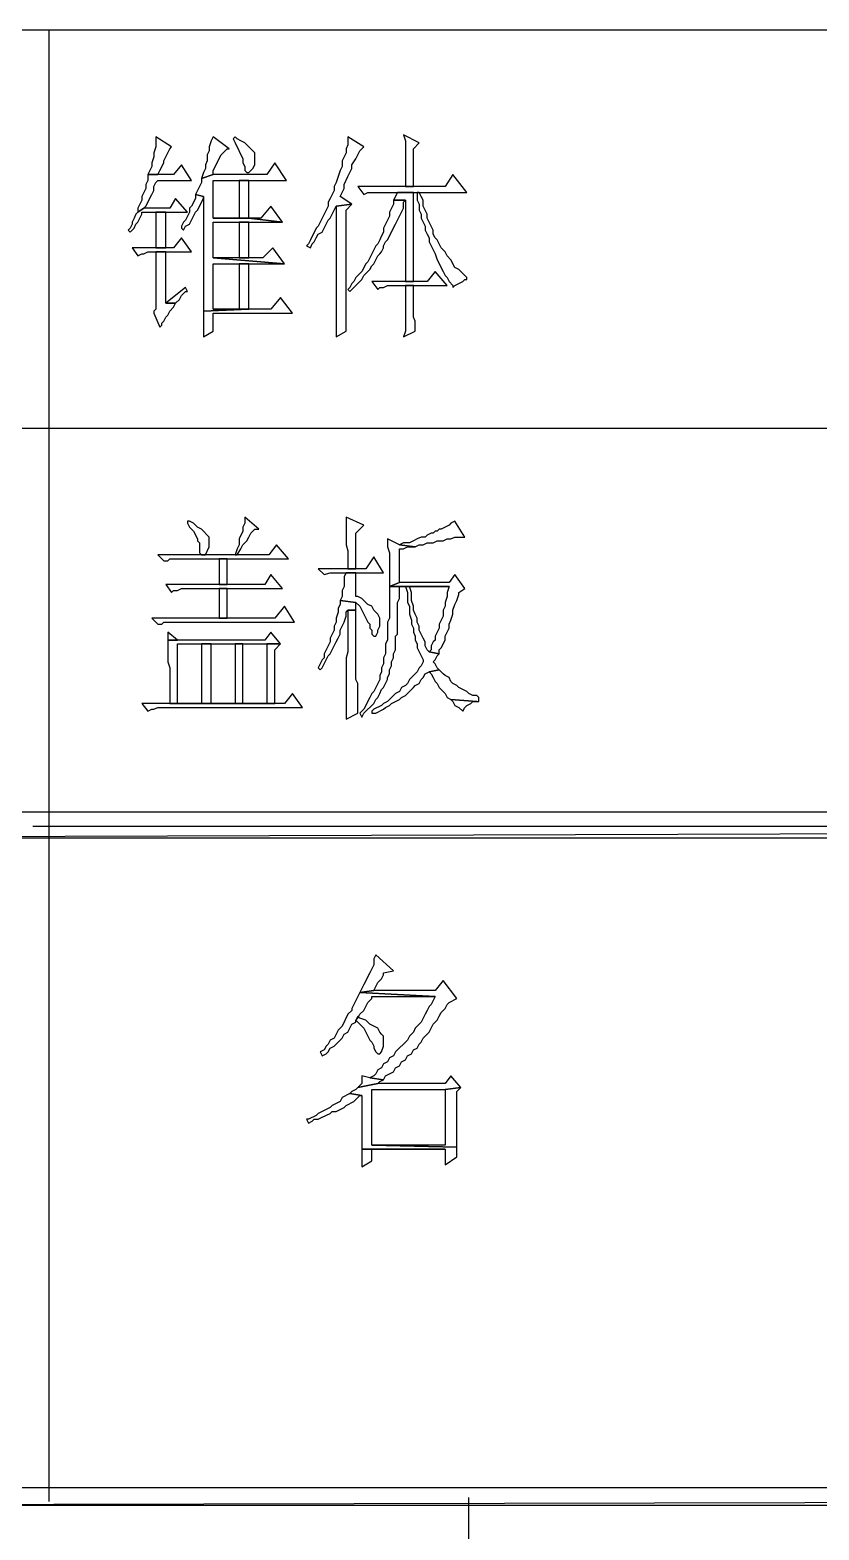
# Model space of a CAD drawing. Extents: x -15.4 to 0.8, y 0.3 to 11.8.
# Drawn here: x -10.525 to -10.193, y 6.491 to 7.122 of the extents above; entities that cross this region are included whole.
import ezdxf

# ---------------------------------------------------------------- set-up
doc = ezdxf.new("R2010")
doc.units = 0
doc.header["$MEASUREMENT"] = 0
doc.linetypes.add('AUSGEZOGEN', pattern=[0])
doc.layers.get('0').update_dxf_attribs({"linetype": 'AUSGEZOGEN'})

msp = doc.modelspace()

# ---------------------------------------------------------------- linework, layer by layer
for points in [[(-10.76795, 7.1219), (-7.41878, 7.1219)], [(-10.51711, 7.1219), (-10.51711, 6.7894)], [(-10.47211, 7.0769), (-10.47211, 7.07273), (-10.47211, 7.07273), (-10.47295, 7.07023), (-10.47295, 7.07023), (-10.47295, 7.06856), (-10.47295, 7.06856), (-10.47378, 7.06606), (-10.47378, 7.06606), (-10.47378, 7.0644), (-10.47378, 7.0644), (-10.47461, 7.06273), (-10.47461, 7.06273), (-10.47545, 7.06106), (-10.47545, 7.06106), (-10.47128, 7.06106), (-10.47128, 7.06106), (-10.47045, 7.06273), (-10.47045, 7.06273), (-10.46878, 7.06606), (-10.46878, 7.06606), (-10.46878, 7.0669), (-10.46878, 7.0669), (-10.46628, 7.0719), (-10.46628, 7.0719), (-10.46545, 7.07273), (-10.47211, 7.0769)], [(-10.44795, 7.0769), (-10.44878, 7.07523), (-10.44878, 7.07523), (-10.44961, 7.07273), (-10.44961, 7.07273), (-10.44961, 7.07106), (-10.44961, 7.07106), (-10.45045, 7.0694), (-10.45045, 7.0694), (-10.45045, 7.0669), (-10.45045, 7.0669), (-10.45128, 7.06523), (-10.45128, 7.06523), (-10.45128, 7.06356), (-10.45128, 7.06356), (-10.45211, 7.0619), (-10.45211, 7.0619), (-10.45295, 7.0594), (-10.45295, 7.0594), (-10.44795, 7.06106), (-10.44795, 7.06106), (-10.44795, 7.06273), (-10.44795, 7.06273), (-10.44461, 7.0694), (-10.44461, 7.0694), (-10.44378, 7.07023), (-10.44378, 7.07023), (-10.44211, 7.0719), (-10.44211, 7.0719), (-10.44128, 7.0719), (-10.44795, 7.0769)], [(-10.43878, 7.0769), (-10.43961, 7.07606), (-10.43961, 7.07606), (-10.43878, 7.0744), (-10.43878, 7.0744), (-10.43545, 7.06773), (-10.43545, 7.06773), (-10.43545, 7.06606), (-10.43545, 7.06606), (-10.43461, 7.0644), (-10.43461, 7.0644), (-10.43461, 7.06273), (-10.43461, 7.06273), (-10.43378, 7.0619), (-10.43378, 7.0619), (-10.43295, 7.0619), (-10.43295, 7.0619), (-10.43128, 7.06356), (-10.43128, 7.06356), (-10.43045, 7.06523), (-10.43045, 7.06523), (-10.43045, 7.07023), (-10.43045, 7.07023), (-10.43461, 7.0744), (-10.43461, 7.0744), (-10.43628, 7.07523), (-10.43628, 7.07523), (-10.43795, 7.07606), (-10.43878, 7.0769)], [(-10.39128, 7.0769), (-10.39128, 7.07356), (-10.39128, 7.07356), (-10.39211, 7.0719), (-10.39211, 7.0719), (-10.39211, 7.07023), (-10.39211, 7.07023), (-10.39378, 7.0669), (-10.39378, 7.0669), (-10.39378, 7.0644), (-10.39378, 7.0644), (-10.39461, 7.06273), (-10.39461, 7.06273), (-10.39545, 7.06023), (-10.39545, 7.06023), (-10.39628, 7.05773), (-10.39628, 7.05773), (-10.39711, 7.05606), (-10.39711, 7.05606), (-10.39711, 7.0544), (-10.39711, 7.0544), (-10.39795, 7.05273), (-10.39795, 7.05273), (-10.39878, 7.05106), (-10.39878, 7.05106), (-10.39961, 7.0494), (-10.39961, 7.0494), (-10.39961, 7.04773), (-10.39961, 7.04773), (-10.40045, 7.04606), (-10.40045, 7.04606), (-10.40128, 7.0444), (-10.40128, 7.0444), (-10.40211, 7.04273), (-10.40211, 7.04273), (-10.40295, 7.04106), (-10.40295, 7.04106), (-10.40378, 7.0394), (-10.40378, 7.0394), (-10.40461, 7.03856), (-10.40461, 7.03856), (-10.40711, 7.03356), (-10.40711, 7.03356), (-10.40795, 7.0319), (-10.40795, 7.0319), (-10.40878, 7.03106), (-10.40878, 7.03106), (-10.40711, 7.03023), (-10.40711, 7.03023), (-10.40628, 7.0319), (-10.40628, 7.0319), (-10.40545, 7.03273), (-10.40545, 7.03273), (-10.40461, 7.0344), (-10.40461, 7.0344), (-10.40378, 7.03606), (-10.40378, 7.03606), (-10.40211, 7.0369), (-10.40211, 7.0369), (-10.40128, 7.03856), (-10.40128, 7.03856), (-10.40045, 7.04023), (-10.40045, 7.04023), (-10.39961, 7.0419), (-10.39961, 7.0419), (-10.39878, 7.04273), (-10.39878, 7.04273), (-10.39795, 7.0444), (-10.39795, 7.0444), (-10.39711, 7.04606), (-10.39711, 7.04606), (-10.39628, 7.04773), (-10.39628, 7.04773), (-10.38961, 7.04856), (-10.38961, 7.04856), (-10.39461, 7.0519), (-10.39461, 7.0519), (-10.39378, 7.05356), (-10.39378, 7.05356), (-10.39295, 7.05523), (-10.39295, 7.05523), (-10.39295, 7.0569), (-10.39295, 7.0569), (-10.39128, 7.06023), (-10.39128, 7.06023), (-10.39045, 7.0619), (-10.39045, 7.0619), (-10.38961, 7.06356), (-10.38961, 7.06356), (-10.38961, 7.06523), (-10.38961, 7.06523), (-10.38795, 7.06773), (-10.38795, 7.06773), (-10.38628, 7.07106), (-10.38628, 7.07106), (-10.38461, 7.07273), (-10.39128, 7.0769)], [(-10.36795, 7.07773), (-10.36711, 7.07523), (-10.36711, 7.07523), (-10.36711, 7.05606), (-10.36711, 7.05606), (-10.36378, 7.05606), (-10.36378, 7.05606), (-10.36378, 7.0719), (-10.36378, 7.0719), (-10.36128, 7.0744), (-10.36795, 7.07773)], [(-10.46128, 7.06523), (-10.46461, 7.06106), (-10.46461, 7.06106), (-10.47545, 7.06106), (-10.47545, 7.06106), (-10.47545, 7.05856), (-10.47545, 7.05856), (-10.47628, 7.0569), (-10.47628, 7.0569), (-10.47628, 7.05523), (-10.47628, 7.05523), (-10.47711, 7.05356), (-10.47711, 7.05356), (-10.47795, 7.0519), (-10.47795, 7.0519), (-10.47795, 7.05023), (-10.47795, 7.05023), (-10.47961, 7.0469), (-10.47961, 7.0469), (-10.47961, 7.04523), (-10.47961, 7.04523), (-10.47711, 7.0469), (-10.47711, 7.0469), (-10.47628, 7.04773), (-10.47628, 7.04773), (-10.47378, 7.05273), (-10.47378, 7.05273), (-10.47295, 7.0544), (-10.47295, 7.0544), (-10.47295, 7.05606), (-10.47295, 7.05606), (-10.47211, 7.05773), (-10.47211, 7.05773), (-10.47128, 7.05856), (-10.47128, 7.05856), (-10.45711, 7.05856), (-10.46128, 7.06523)], [(-10.42211, 7.06606), (-10.42545, 7.06106), (-10.42545, 7.06106), (-10.44795, 7.06106), (-10.44795, 7.06106), (-10.45295, 7.0594), (-10.45295, 7.0594), (-10.45295, 7.05773), (-10.45295, 7.05773), (-10.45461, 7.0544), (-10.45461, 7.0544), (-10.45545, 7.05273), (-10.45545, 7.05273), (-10.45211, 7.0519), (-10.45211, 7.0519), (-10.45211, 7.00356), (-10.45211, 7.00356), (-10.43295, 7.0044), (-10.43295, 7.0044), (-10.44795, 7.0044), (-10.44795, 7.0044), (-10.44795, 7.02356), (-10.44795, 7.02356), (-10.41795, 7.02356), (-10.41795, 7.02356), (-10.44795, 7.02606), (-10.44795, 7.02606), (-10.44795, 7.04106), (-10.44795, 7.04106), (-10.41878, 7.04106), (-10.41878, 7.04106), (-10.43295, 7.04273), (-10.43295, 7.04273), (-10.44795, 7.04273), (-10.44795, 7.04273), (-10.44795, 7.05856), (-10.44795, 7.05856), (-10.41711, 7.05856), (-10.42211, 7.06606)], [(-10.43295, 7.05856), (-10.43711, 7.05856), (-10.43711, 7.05856), (-10.43711, 7.04273), (-10.43711, 7.04273), (-10.44795, 7.04273), (-10.44795, 7.04273), (-10.43295, 7.04273), (-10.43295, 7.05856)], [(-10.34711, 7.06106), (-10.35045, 7.05606), (-10.35045, 7.05606), (-10.38711, 7.05606), (-10.38711, 7.05606), (-10.38461, 7.05273), (-10.38461, 7.05273), (-10.38295, 7.05356), (-10.38295, 7.05356), (-10.34128, 7.05356), (-10.34711, 7.06106)], [(-10.46378, 7.05106), (-10.46628, 7.0469), (-10.46628, 7.0469), (-10.47711, 7.0469), (-10.47711, 7.0469), (-10.47961, 7.04523), (-10.47961, 7.04523), (-10.48045, 7.0444), (-10.48045, 7.0444), (-10.48128, 7.04273), (-10.48128, 7.04273), (-10.48211, 7.04106), (-10.48211, 7.04106), (-10.48211, 7.04023), (-10.48211, 7.04023), (-10.48295, 7.03856), (-10.48295, 7.03856), (-10.48378, 7.03773), (-10.48378, 7.03773), (-10.48295, 7.0369), (-10.48295, 7.0369), (-10.48128, 7.03856), (-10.48128, 7.03856), (-10.48045, 7.04023), (-10.48045, 7.04023), (-10.47961, 7.04106), (-10.47961, 7.04106), (-10.47795, 7.0444), (-10.47795, 7.0444), (-10.47795, 7.04523), (-10.47795, 7.04523), (-10.45878, 7.04523), (-10.46378, 7.05106)], [(-10.45545, 7.05273), (-10.45545, 7.05106), (-10.45545, 7.05106), (-10.45711, 7.04773), (-10.45711, 7.04773), (-10.45795, 7.0469), (-10.45795, 7.0469), (-10.45795, 7.04523), (-10.45795, 7.04523), (-10.45961, 7.0419), (-10.45961, 7.0419), (-10.46045, 7.04106), (-10.46045, 7.04106), (-10.46128, 7.0394), (-10.46128, 7.0394), (-10.46128, 7.03856), (-10.46128, 7.03856), (-10.46045, 7.03773), (-10.46045, 7.03773), (-10.45961, 7.0394), (-10.45961, 7.0394), (-10.45795, 7.04023), (-10.45795, 7.04023), (-10.45711, 7.0419), (-10.45711, 7.0419), (-10.45545, 7.04523), (-10.45545, 7.04523), (-10.45461, 7.04606), (-10.45461, 7.04606), (-10.45211, 7.05106), (-10.45211, 7.05106), (-10.45211, 7.0519), (-10.45545, 7.05273)], [(-10.37211, 7.05023), (-10.37211, 7.04856), (-10.37211, 7.04856), (-10.37378, 7.04523), (-10.37378, 7.04523), (-10.37378, 7.04356), (-10.37378, 7.04356), (-10.37461, 7.0419), (-10.37461, 7.0419), (-10.37545, 7.04023), (-10.37545, 7.04023), (-10.37628, 7.03856), (-10.37628, 7.03856), (-10.37628, 7.0369), (-10.37628, 7.0369), (-10.37711, 7.03523), (-10.37711, 7.03523), (-10.37795, 7.03356), (-10.37795, 7.03356), (-10.37878, 7.0319), (-10.37878, 7.0319), (-10.37961, 7.03106), (-10.37961, 7.03106), (-10.38045, 7.0294), (-10.38045, 7.0294), (-10.38128, 7.02773), (-10.38128, 7.02773), (-10.38211, 7.02606), (-10.38211, 7.02606), (-10.38295, 7.0244), (-10.38295, 7.0244), (-10.38378, 7.02356), (-10.38378, 7.02356), (-10.38545, 7.02023), (-10.38545, 7.02023), (-10.38711, 7.01856), (-10.38711, 7.01856), (-10.38795, 7.01773), (-10.38795, 7.01773), (-10.38878, 7.01606), (-10.38878, 7.01606), (-10.38961, 7.01523), (-10.38961, 7.01523), (-10.39045, 7.01356), (-10.39045, 7.01356), (-10.39128, 7.01273), (-10.39128, 7.01273), (-10.39045, 7.0119), (-10.39045, 7.0119), (-10.38878, 7.01356), (-10.38878, 7.01356), (-10.38545, 7.0169), (-10.38545, 7.0169), (-10.38461, 7.01856), (-10.38461, 7.01856), (-10.38378, 7.0194), (-10.38378, 7.0194), (-10.38211, 7.02106), (-10.38211, 7.02106), (-10.38128, 7.02273), (-10.38128, 7.02273), (-10.38045, 7.02356), (-10.38045, 7.02356), (-10.37961, 7.02523), (-10.37961, 7.02523), (-10.37878, 7.0269), (-10.37878, 7.0269), (-10.37795, 7.02773), (-10.37795, 7.02773), (-10.37711, 7.02856), (-10.37711, 7.02856), (-10.37628, 7.03023), (-10.37628, 7.03023), (-10.37628, 7.03106), (-10.37628, 7.03106), (-10.37545, 7.03273), (-10.37545, 7.03273), (-10.37461, 7.03356), (-10.37461, 7.03356), (-10.37128, 7.04023), (-10.37128, 7.04023), (-10.37045, 7.0419), (-10.37045, 7.0419), (-10.36795, 7.0469), (-10.36795, 7.0469), (-10.36795, 7.0494), (-10.36795, 7.0494), (-10.36711, 7.05023), (-10.37211, 7.05023)], [(-10.36378, 7.05356), (-10.37045, 7.05356), (-10.37045, 7.05356), (-10.37211, 7.05023), (-10.37211, 7.05023), (-10.36711, 7.05023), (-10.36711, 7.05023), (-10.36711, 7.01606), (-10.36711, 7.01606), (-10.36378, 7.01606), (-10.36378, 7.05356)], [(-10.36128, 7.05356), (-10.36211, 7.05356), (-10.36211, 7.05356), (-10.36211, 7.05023), (-10.36211, 7.05023), (-10.36128, 7.04856), (-10.36128, 7.04856), (-10.36128, 7.04606), (-10.36128, 7.04606), (-10.36045, 7.0444), (-10.36045, 7.0444), (-10.36045, 7.04273), (-10.36045, 7.04273), (-10.35961, 7.04106), (-10.35961, 7.04106), (-10.35878, 7.0394), (-10.35878, 7.0394), (-10.35878, 7.03773), (-10.35878, 7.03773), (-10.35795, 7.03606), (-10.35795, 7.03606), (-10.35711, 7.0344), (-10.35711, 7.0344), (-10.35711, 7.03273), (-10.35711, 7.03273), (-10.35628, 7.03106), (-10.35628, 7.03106), (-10.35545, 7.0294), (-10.35545, 7.0294), (-10.35461, 7.02773), (-10.35461, 7.02773), (-10.35378, 7.02523), (-10.35378, 7.02523), (-10.35128, 7.02023), (-10.35128, 7.02023), (-10.35045, 7.01856), (-10.35045, 7.01856), (-10.34961, 7.01773), (-10.34961, 7.01773), (-10.34878, 7.01606), (-10.34878, 7.01606), (-10.34711, 7.0144), (-10.34711, 7.0144), (-10.34711, 7.01356), (-10.34711, 7.01356), (-10.34628, 7.0144), (-10.34628, 7.0144), (-10.34295, 7.01606), (-10.34295, 7.01606), (-10.34211, 7.0169), (-10.34211, 7.0169), (-10.34128, 7.0169), (-10.34128, 7.0169), (-10.34128, 7.01773), (-10.34128, 7.01773), (-10.34295, 7.0194), (-10.34295, 7.0194), (-10.34378, 7.02023), (-10.34378, 7.02023), (-10.34461, 7.02106), (-10.34461, 7.02106), (-10.34628, 7.0219), (-10.34628, 7.0219), (-10.34795, 7.02523), (-10.34795, 7.02523), (-10.34961, 7.0269), (-10.34961, 7.0269), (-10.35045, 7.02856), (-10.35045, 7.02856), (-10.35211, 7.03023), (-10.35211, 7.03023), (-10.35295, 7.0319), (-10.35295, 7.0319), (-10.35378, 7.03356), (-10.35378, 7.03356), (-10.35461, 7.0344), (-10.35461, 7.0344), (-10.35545, 7.03606), (-10.35545, 7.03606), (-10.35545, 7.03773), (-10.35545, 7.03773), (-10.35628, 7.0394), (-10.35628, 7.0394), (-10.35711, 7.04106), (-10.35711, 7.04106), (-10.35795, 7.04273), (-10.35795, 7.04273), (-10.35795, 7.0444), (-10.35795, 7.0444), (-10.35878, 7.04606), (-10.35878, 7.04606), (-10.35961, 7.04773), (-10.35961, 7.04773), (-10.35961, 7.05023), (-10.35961, 7.05023), (-10.36045, 7.0519), (-10.36128, 7.05356)], [(-10.46795, 7.03023), (-10.46795, 7.04523), (-10.46795, 7.04523), (-10.47211, 7.04523), (-10.47211, 7.04523), (-10.47211, 7.03023), (-10.47211, 7.03023), (-10.46795, 7.03023), (-10.46795, 7.03023)], [(-10.42378, 7.04773), (-10.42795, 7.04273), (-10.42795, 7.04273), (-10.43295, 7.04273), (-10.43295, 7.04273), (-10.41878, 7.04106), (-10.42378, 7.04773)], [(-10.38961, 7.04856), (-10.39628, 7.04773), (-10.39628, 7.04773), (-10.39628, 6.99273), (-10.39628, 6.99273), (-10.39211, 6.99523), (-10.39211, 6.99523), (-10.39211, 7.04606), (-10.38961, 7.04856)], [(-10.43295, 7.02606), (-10.43295, 7.04106), (-10.43295, 7.04106), (-10.43711, 7.04106), (-10.43711, 7.04106), (-10.43711, 7.02606), (-10.43711, 7.02606), (-10.43295, 7.02606), (-10.43295, 7.02606)], [(-10.46128, 7.0344), (-10.46461, 7.03023), (-10.46461, 7.03023), (-10.48211, 7.03023), (-10.48211, 7.03023), (-10.47961, 7.0269), (-10.47961, 7.0269), (-10.47795, 7.02773), (-10.47795, 7.02773), (-10.47711, 7.02773), (-10.47711, 7.02773), (-10.47545, 7.02856), (-10.47545, 7.02856), (-10.45711, 7.02856), (-10.46128, 7.0344)], [(-10.46795, 7.02856), (-10.47211, 7.02856), (-10.47211, 7.02856), (-10.47211, 7.0044), (-10.47211, 7.0044), (-10.47295, 7.00356), (-10.47295, 7.00356), (-10.47295, 7.00273), (-10.47295, 7.00273), (-10.47045, 6.9969), (-10.47045, 6.9969), (-10.46961, 6.99773), (-10.46961, 6.99773), (-10.46961, 6.99856), (-10.46961, 6.99856), (-10.46878, 6.9994), (-10.46878, 6.9994), (-10.46795, 7.00106), (-10.46795, 7.00106), (-10.46711, 7.0019), (-10.46711, 7.0019), (-10.46628, 7.00356), (-10.46628, 7.00356), (-10.46461, 7.00523), (-10.46461, 7.00523), (-10.46378, 7.0069), (-10.46378, 7.0069), (-10.46795, 7.0069), (-10.46795, 7.02856)], [(-10.42295, 7.03023), (-10.42711, 7.02606), (-10.42711, 7.02606), (-10.44795, 7.02606), (-10.44795, 7.02606), (-10.41795, 7.02356), (-10.42295, 7.03023)], [(-10.43295, 7.02356), (-10.43711, 7.02356), (-10.43711, 7.02356), (-10.43711, 7.0044), (-10.43711, 7.0044), (-10.44795, 7.0044), (-10.44795, 7.0044), (-10.43295, 7.0044), (-10.43295, 7.02356)], [(-10.35461, 7.02023), (-10.35795, 7.01606), (-10.35795, 7.01606), (-10.38128, 7.01606), (-10.38128, 7.01606), (-10.37878, 7.01273), (-10.37878, 7.01273), (-10.37795, 7.01356), (-10.37795, 7.01356), (-10.37628, 7.01356), (-10.37628, 7.01356), (-10.37461, 7.0144), (-10.37461, 7.0144), (-10.34961, 7.0144), (-10.35461, 7.02023)], [(-10.45961, 7.01356), (-10.46795, 7.0069), (-10.46795, 7.0069), (-10.46378, 7.0069), (-10.46378, 7.0069), (-10.46211, 7.00856), (-10.46211, 7.00856), (-10.46128, 7.01023), (-10.46128, 7.01023), (-10.45961, 7.0119), (-10.45961, 7.0119), (-10.45878, 7.0119), (-10.45961, 7.01356)], [(-10.36378, 7.0144), (-10.36711, 7.0144), (-10.36711, 7.0144), (-10.36711, 6.99523), (-10.36711, 6.99523), (-10.36795, 6.99273), (-10.36795, 6.99273), (-10.36295, 6.99523), (-10.36295, 6.99523), (-10.36295, 6.9994), (-10.36295, 6.9994), (-10.36378, 7.00106), (-10.36378, 7.00106), (-10.36378, 7.01023), (-10.36378, 7.0144)], [(-10.41961, 7.0094), (-10.42378, 7.0044), (-10.42378, 7.0044), (-10.43295, 7.0044), (-10.43295, 7.0044), (-10.45211, 7.00356), (-10.45211, 7.00356), (-10.45211, 6.99273), (-10.45211, 6.99273), (-10.44795, 6.99523), (-10.44795, 6.99523), (-10.44795, 7.00273), (-10.44795, 7.00273), (-10.41461, 7.00273), (-10.41961, 7.0094)], [(-10.76795, 6.9544), (-7.41878, 6.9544)], [(-10.45878, 6.91523), (-10.45878, 6.9144), (-10.45878, 6.9144), (-10.45795, 6.91273), (-10.45795, 6.91273), (-10.45628, 6.91106), (-10.45628, 6.91106), (-10.45461, 6.90773), (-10.45461, 6.90773), (-10.45461, 6.9069), (-10.45461, 6.9069), (-10.45378, 6.90606), (-10.45378, 6.90606), (-10.45378, 6.9019), (-10.45378, 6.9019), (-10.45295, 6.90106), (-10.45295, 6.90106), (-10.45128, 6.90106), (-10.45128, 6.90106), (-10.44961, 6.9044), (-10.44961, 6.9044), (-10.44961, 6.90856), (-10.44961, 6.90856), (-10.45295, 6.9119), (-10.45295, 6.9119), (-10.45461, 6.91273), (-10.45461, 6.91273), (-10.45628, 6.9144), (-10.45628, 6.9144), (-10.45795, 6.91523), (-10.45878, 6.91523)], [(-10.43461, 6.9169), (-10.43461, 6.9144), (-10.43461, 6.9144), (-10.43545, 6.91273), (-10.43545, 6.91273), (-10.43545, 6.91106), (-10.43545, 6.91106), (-10.43711, 6.90773), (-10.43711, 6.90773), (-10.43711, 6.90523), (-10.43711, 6.90523), (-10.43795, 6.90356), (-10.43795, 6.90356), (-10.43878, 6.90106), (-10.43878, 6.90106), (-10.43795, 6.90106), (-10.43795, 6.90106), (-10.43628, 6.90356), (-10.43628, 6.90356), (-10.43545, 6.90523), (-10.43545, 6.90523), (-10.43378, 6.9069), (-10.43378, 6.9069), (-10.43295, 6.90856), (-10.43295, 6.90856), (-10.43211, 6.91023), (-10.43211, 6.91023), (-10.43045, 6.9119), (-10.43045, 6.9119), (-10.42878, 6.9119), (-10.43461, 6.9169)], [(-10.39211, 6.9169), (-10.39211, 6.90523), (-10.39211, 6.90523), (-10.39128, 6.90273), (-10.39128, 6.90273), (-10.39128, 6.89523), (-10.39128, 6.89523), (-10.38795, 6.89523), (-10.38795, 6.89523), (-10.38795, 6.91023), (-10.38795, 6.91023), (-10.38461, 6.91356), (-10.39211, 6.9169)], [(-10.34628, 6.91523), (-10.34795, 6.9144), (-10.34795, 6.9144), (-10.34878, 6.91356), (-10.34878, 6.91356), (-10.35211, 6.9119), (-10.35211, 6.9119), (-10.35295, 6.9119), (-10.35295, 6.9119), (-10.35378, 6.91106), (-10.35378, 6.91106), (-10.35461, 6.91106), (-10.35461, 6.91106), (-10.35545, 6.91023), (-10.35545, 6.91023), (-10.35628, 6.91023), (-10.35628, 6.91023), (-10.35795, 6.9094), (-10.35795, 6.9094), (-10.35878, 6.90856), (-10.35878, 6.90856), (-10.36045, 6.90856), (-10.36045, 6.90856), (-10.36211, 6.90773), (-10.36211, 6.90773), (-10.36378, 6.9069), (-10.36378, 6.9069), (-10.36545, 6.90606), (-10.36545, 6.90606), (-10.36795, 6.90606), (-10.36795, 6.90606), (-10.36961, 6.90523), (-10.36961, 6.90523), (-10.36295, 6.9044), (-10.36295, 6.9044), (-10.36128, 6.90523), (-10.36128, 6.90523), (-10.35961, 6.90523), (-10.35961, 6.90523), (-10.35795, 6.90606), (-10.35795, 6.90606), (-10.35545, 6.90606), (-10.35545, 6.90606), (-10.35378, 6.9069), (-10.35378, 6.9069), (-10.35128, 6.9069), (-10.35128, 6.9069), (-10.34961, 6.90773), (-10.34961, 6.90773), (-10.34795, 6.90773), (-10.34795, 6.90773), (-10.34628, 6.90856), (-10.34628, 6.90856), (-10.34211, 6.90856), (-10.34628, 6.91523)], [(-10.42128, 6.90523), (-10.42461, 6.90106), (-10.42461, 6.90106), (-10.47128, 6.90106), (-10.47128, 6.90106), (-10.46878, 6.89856), (-10.46878, 6.89856), (-10.46711, 6.89856), (-10.46711, 6.89856), (-10.46628, 6.8994), (-10.46628, 6.8994), (-10.41628, 6.8994), (-10.42128, 6.90523)], [(-10.37461, 6.90773), (-10.37461, 6.9044), (-10.37461, 6.9044), (-10.37378, 6.9019), (-10.37378, 6.9019), (-10.37378, 6.88773), (-10.37378, 6.88773), (-10.36961, 6.8894), (-10.36961, 6.8894), (-10.36961, 6.90356), (-10.36961, 6.90356), (-10.36795, 6.90356), (-10.36795, 6.90356), (-10.36628, 6.9044), (-10.36628, 6.9044), (-10.36295, 6.9044), (-10.36295, 6.9044), (-10.36961, 6.90523), (-10.37461, 6.90773)], [(-10.44211, 6.88856), (-10.44211, 6.8994), (-10.44211, 6.8994), (-10.44545, 6.8994), (-10.44545, 6.8994), (-10.44545, 6.88856), (-10.44545, 6.88856), (-10.44211, 6.88856), (-10.44211, 6.88856)], [(-10.38045, 6.90023), (-10.38378, 6.89523), (-10.38378, 6.89523), (-10.40378, 6.89523), (-10.40378, 6.89523), (-10.40128, 6.89273), (-10.40128, 6.89273), (-10.39878, 6.89356), (-10.39878, 6.89356), (-10.37628, 6.89356), (-10.38045, 6.90023)], [(-10.42378, 6.89273), (-10.42628, 6.88856), (-10.42628, 6.88856), (-10.46795, 6.88856), (-10.46795, 6.88856), (-10.46545, 6.88523), (-10.46545, 6.88523), (-10.46461, 6.88606), (-10.46461, 6.88606), (-10.46295, 6.88606), (-10.46295, 6.88606), (-10.46128, 6.8869), (-10.46128, 6.8869), (-10.41878, 6.8869), (-10.42378, 6.89273)], [(-10.38795, 6.89356), (-10.39211, 6.89356), (-10.39211, 6.89356), (-10.39295, 6.8919), (-10.39295, 6.8919), (-10.39295, 6.88773), (-10.39295, 6.88773), (-10.39378, 6.88606), (-10.39378, 6.88606), (-10.39378, 6.88356), (-10.39378, 6.88356), (-10.39461, 6.8819), (-10.39461, 6.8819), (-10.38795, 6.88106), (-10.38795, 6.88106), (-10.38628, 6.8794), (-10.38628, 6.8794), (-10.38461, 6.87606), (-10.38461, 6.87606), (-10.38378, 6.8744), (-10.38378, 6.8744), (-10.38295, 6.87273), (-10.38295, 6.87273), (-10.38211, 6.8719), (-10.38211, 6.8719), (-10.38211, 6.87023), (-10.38211, 6.87023), (-10.38128, 6.8694), (-10.38128, 6.8694), (-10.38128, 6.86773), (-10.38128, 6.86773), (-10.38045, 6.8669), (-10.38045, 6.8669), (-10.37961, 6.8669), (-10.37961, 6.8669), (-10.37878, 6.86856), (-10.37878, 6.86856), (-10.37878, 6.8694), (-10.37878, 6.8694), (-10.37795, 6.87106), (-10.37795, 6.87106), (-10.37795, 6.8744), (-10.37795, 6.8744), (-10.37878, 6.87606), (-10.37878, 6.87606), (-10.37961, 6.8769), (-10.37961, 6.8769), (-10.38045, 6.87773), (-10.38045, 6.87773), (-10.38128, 6.8794), (-10.38128, 6.8794), (-10.38295, 6.88023), (-10.38295, 6.88023), (-10.38545, 6.88273), (-10.38545, 6.88273), (-10.38711, 6.88356), (-10.38711, 6.88356), (-10.38795, 6.88356), (-10.38795, 6.89356)], [(-10.34628, 6.89273), (-10.34878, 6.8894), (-10.34878, 6.8894), (-10.36961, 6.8894), (-10.36961, 6.8894), (-10.37378, 6.88773), (-10.37378, 6.88773), (-10.34878, 6.88773), (-10.34878, 6.88773), (-10.34961, 6.88523), (-10.34961, 6.88523), (-10.34961, 6.88356), (-10.34961, 6.88356), (-10.35045, 6.88106), (-10.35045, 6.88106), (-10.35045, 6.8794), (-10.35045, 6.8794), (-10.35128, 6.87773), (-10.35128, 6.87773), (-10.35128, 6.87523), (-10.35128, 6.87523), (-10.35211, 6.87356), (-10.35211, 6.87356), (-10.35295, 6.8719), (-10.35295, 6.8719), (-10.35295, 6.87023), (-10.35295, 6.87023), (-10.35461, 6.8669), (-10.35461, 6.8669), (-10.35461, 6.86523), (-10.35461, 6.86523), (-10.35545, 6.8644), (-10.35545, 6.8644), (-10.35628, 6.86273), (-10.35628, 6.86273), (-10.35628, 6.86106), (-10.35628, 6.86106), (-10.35711, 6.86023), (-10.35711, 6.86023), (-10.35295, 6.8594), (-10.35295, 6.8594), (-10.35295, 6.86106), (-10.35295, 6.86106), (-10.35211, 6.8619), (-10.35211, 6.8619), (-10.35045, 6.86523), (-10.35045, 6.86523), (-10.35045, 6.8669), (-10.35045, 6.8669), (-10.34878, 6.87023), (-10.34878, 6.87023), (-10.34878, 6.8719), (-10.34878, 6.8719), (-10.34795, 6.87356), (-10.34795, 6.87356), (-10.34711, 6.87606), (-10.34711, 6.87606), (-10.34711, 6.87773), (-10.34711, 6.87773), (-10.34628, 6.88023), (-10.34628, 6.88023), (-10.34545, 6.8819), (-10.34545, 6.8819), (-10.34461, 6.8844), (-10.34461, 6.8844), (-10.34461, 6.88523), (-10.34461, 6.88523), (-10.34211, 6.8869), (-10.34628, 6.89273)], [(-10.44211, 6.8744), (-10.44211, 6.8869), (-10.44211, 6.8869), (-10.44545, 6.8869), (-10.44545, 6.8869), (-10.44545, 6.8744), (-10.44545, 6.8744), (-10.44211, 6.8744), (-10.44211, 6.8744)], [(-10.37378, 6.88773), (-10.37378, 6.8744), (-10.37378, 6.8744), (-10.37461, 6.87273), (-10.37461, 6.87273), (-10.37461, 6.86523), (-10.37461, 6.86523), (-10.37545, 6.86356), (-10.37545, 6.86356), (-10.37545, 6.8594), (-10.37545, 6.8594), (-10.37628, 6.85773), (-10.37628, 6.85773), (-10.37628, 6.85523), (-10.37628, 6.85523), (-10.37711, 6.85356), (-10.37711, 6.85356), (-10.37711, 6.8519), (-10.37711, 6.8519), (-10.37795, 6.85023), (-10.37795, 6.85023), (-10.37795, 6.84856), (-10.37795, 6.84856), (-10.37878, 6.8469), (-10.37878, 6.8469), (-10.37961, 6.84523), (-10.37961, 6.84523), (-10.38045, 6.84356), (-10.38045, 6.84356), (-10.38128, 6.84273), (-10.38128, 6.84273), (-10.38211, 6.84106), (-10.38211, 6.84106), (-10.38461, 6.83606), (-10.38461, 6.83606), (-10.38628, 6.8344), (-10.38628, 6.8344), (-10.38545, 6.83273), (-10.38545, 6.83273), (-10.38461, 6.8344), (-10.38461, 6.8344), (-10.38045, 6.83856), (-10.38045, 6.83856), (-10.37961, 6.84023), (-10.37961, 6.84023), (-10.37878, 6.84106), (-10.37878, 6.84106), (-10.37795, 6.84273), (-10.37795, 6.84273), (-10.37711, 6.8444), (-10.37711, 6.8444), (-10.37628, 6.84523), (-10.37628, 6.84523), (-10.37461, 6.84856), (-10.37461, 6.84856), (-10.37461, 6.8494), (-10.37461, 6.8494), (-10.37378, 6.85106), (-10.37378, 6.85106), (-10.37378, 6.85273), (-10.37378, 6.85273), (-10.37295, 6.8544), (-10.37295, 6.8544), (-10.37295, 6.85606), (-10.37295, 6.85606), (-10.37211, 6.85773), (-10.37211, 6.85773), (-10.37211, 6.8594), (-10.37211, 6.8594), (-10.37128, 6.86106), (-10.37128, 6.86106), (-10.37128, 6.8669), (-10.37128, 6.8669), (-10.37045, 6.86773), (-10.37045, 6.86773), (-10.37045, 6.88106), (-10.37045, 6.88106), (-10.36961, 6.88273), (-10.36961, 6.88273), (-10.36961, 6.88773), (-10.36961, 6.88773), (-10.34878, 6.88773), (-10.37378, 6.88773)], [(-10.36545, 6.88773), (-10.36711, 6.88773), (-10.36711, 6.88773), (-10.36628, 6.88523), (-10.36628, 6.88523), (-10.36628, 6.88106), (-10.36628, 6.88106), (-10.36545, 6.8794), (-10.36545, 6.8794), (-10.36545, 6.87606), (-10.36545, 6.87606), (-10.36461, 6.87356), (-10.36461, 6.87356), (-10.36461, 6.8719), (-10.36461, 6.8719), (-10.36378, 6.87023), (-10.36378, 6.87023), (-10.36378, 6.86856), (-10.36378, 6.86856), (-10.36295, 6.8669), (-10.36295, 6.8669), (-10.36295, 6.86523), (-10.36295, 6.86523), (-10.36211, 6.86356), (-10.36211, 6.86356), (-10.36211, 6.8619), (-10.36211, 6.8619), (-10.36128, 6.86023), (-10.36128, 6.86023), (-10.36045, 6.85856), (-10.36045, 6.85856), (-10.35961, 6.8569), (-10.35961, 6.8569), (-10.35961, 6.85606), (-10.35961, 6.85606), (-10.36045, 6.8544), (-10.36045, 6.8544), (-10.36128, 6.85356), (-10.36128, 6.85356), (-10.36211, 6.8519), (-10.36211, 6.8519), (-10.36545, 6.84856), (-10.36545, 6.84856), (-10.36628, 6.8469), (-10.36628, 6.8469), (-10.36711, 6.84606), (-10.36711, 6.84606), (-10.36878, 6.84523), (-10.36878, 6.84523), (-10.36961, 6.84356), (-10.36961, 6.84356), (-10.37128, 6.84273), (-10.37128, 6.84273), (-10.37461, 6.8394), (-10.37461, 6.8394), (-10.37628, 6.83856), (-10.37628, 6.83856), (-10.37711, 6.83773), (-10.37711, 6.83773), (-10.38045, 6.83606), (-10.38045, 6.83606), (-10.38128, 6.83523), (-10.38128, 6.83523), (-10.38128, 6.8344), (-10.38128, 6.8344), (-10.37961, 6.8344), (-10.37961, 6.8344), (-10.37628, 6.83606), (-10.37628, 6.83606), (-10.37545, 6.8369), (-10.37545, 6.8369), (-10.37378, 6.83773), (-10.37378, 6.83773), (-10.37295, 6.83856), (-10.37295, 6.83856), (-10.36961, 6.84023), (-10.36961, 6.84023), (-10.36878, 6.84106), (-10.36878, 6.84106), (-10.36711, 6.8419), (-10.36711, 6.8419), (-10.36545, 6.84356), (-10.36545, 6.84356), (-10.36378, 6.84523), (-10.36378, 6.84523), (-10.36295, 6.84606), (-10.36295, 6.84606), (-10.36128, 6.8469), (-10.36128, 6.8469), (-10.36045, 6.84856), (-10.36045, 6.84856), (-10.35961, 6.8494), (-10.35961, 6.8494), (-10.35878, 6.85106), (-10.35878, 6.85106), (-10.35711, 6.8519), (-10.35711, 6.8519), (-10.35295, 6.85273), (-10.35295, 6.85273), (-10.35378, 6.85356), (-10.35378, 6.85356), (-10.35461, 6.85523), (-10.35461, 6.85523), (-10.35545, 6.85606), (-10.35545, 6.85606), (-10.35461, 6.8569), (-10.35461, 6.8569), (-10.35378, 6.85856), (-10.35378, 6.85856), (-10.35295, 6.8594), (-10.35295, 6.8594), (-10.35711, 6.86023), (-10.35711, 6.86023), (-10.35795, 6.86106), (-10.35795, 6.86106), (-10.35878, 6.86273), (-10.35878, 6.86273), (-10.35878, 6.8644), (-10.35878, 6.8644), (-10.35961, 6.86606), (-10.35961, 6.86606), (-10.36045, 6.86773), (-10.36045, 6.86773), (-10.36128, 6.8694), (-10.36128, 6.8694), (-10.36128, 6.87106), (-10.36128, 6.87106), (-10.36211, 6.87273), (-10.36211, 6.87273), (-10.36211, 6.8744), (-10.36211, 6.8744), (-10.36295, 6.87606), (-10.36295, 6.87606), (-10.36378, 6.87773), (-10.36378, 6.87773), (-10.36378, 6.8794), (-10.36378, 6.8794), (-10.36461, 6.8819), (-10.36461, 6.8819), (-10.36461, 6.88523), (-10.36545, 6.88773)], [(-10.39461, 6.8819), (-10.39461, 6.88023), (-10.39461, 6.88023), (-10.39545, 6.87856), (-10.39545, 6.87856), (-10.39545, 6.8769), (-10.39545, 6.8769), (-10.39628, 6.8744), (-10.39628, 6.8744), (-10.39628, 6.87273), (-10.39628, 6.87273), (-10.39711, 6.87106), (-10.39711, 6.87106), (-10.39711, 6.8694), (-10.39711, 6.8694), (-10.39795, 6.86773), (-10.39795, 6.86773), (-10.39878, 6.86606), (-10.39878, 6.86606), (-10.39878, 6.8644), (-10.39878, 6.8644), (-10.39961, 6.86273), (-10.39961, 6.86273), (-10.40045, 6.86106), (-10.40045, 6.86106), (-10.40128, 6.8594), (-10.40128, 6.8594), (-10.40128, 6.85773), (-10.40128, 6.85773), (-10.40211, 6.8569), (-10.40211, 6.8569), (-10.40295, 6.85523), (-10.40295, 6.85523), (-10.40378, 6.85356), (-10.40378, 6.85356), (-10.40295, 6.85273), (-10.40295, 6.85273), (-10.40211, 6.85356), (-10.40211, 6.85356), (-10.40128, 6.85523), (-10.40128, 6.85523), (-10.40045, 6.8569), (-10.40045, 6.8569), (-10.39961, 6.85856), (-10.39961, 6.85856), (-10.39878, 6.8594), (-10.39878, 6.8594), (-10.39795, 6.86106), (-10.39795, 6.86106), (-10.39711, 6.86273), (-10.39711, 6.86273), (-10.39628, 6.8644), (-10.39628, 6.8644), (-10.39545, 6.86606), (-10.39545, 6.86606), (-10.39461, 6.86773), (-10.39461, 6.86773), (-10.39461, 6.8694), (-10.39461, 6.8694), (-10.39295, 6.87273), (-10.39295, 6.87273), (-10.39211, 6.87523), (-10.39211, 6.87523), (-10.39211, 6.8769), (-10.39211, 6.8769), (-10.39128, 6.87773), (-10.39128, 6.87773), (-10.38795, 6.87773), (-10.38795, 6.87773), (-10.38795, 6.88106), (-10.39461, 6.8819)], [(-10.41795, 6.8794), (-10.42211, 6.8744), (-10.42211, 6.8744), (-10.47378, 6.8744), (-10.47378, 6.8744), (-10.47128, 6.8719), (-10.47128, 6.8719), (-10.46961, 6.8719), (-10.46961, 6.8719), (-10.46878, 6.87273), (-10.46878, 6.87273), (-10.41378, 6.87273), (-10.41795, 6.8794)], [(-10.38795, 6.87773), (-10.39128, 6.87773), (-10.39128, 6.87773), (-10.39128, 6.86023), (-10.39128, 6.86023), (-10.39211, 6.85773), (-10.39211, 6.85773), (-10.39211, 6.8319), (-10.39211, 6.8319), (-10.38711, 6.8344), (-10.38711, 6.8344), (-10.38711, 6.8469), (-10.38711, 6.8469), (-10.38795, 6.84856), (-10.38795, 6.84856), (-10.38795, 6.87523), (-10.38795, 6.87773)], [(-10.42378, 6.86856), (-10.42628, 6.86523), (-10.42628, 6.86523), (-10.46711, 6.86523), (-10.46711, 6.86523), (-10.46711, 6.85606), (-10.46711, 6.85606), (-10.46628, 6.85356), (-10.46628, 6.85356), (-10.46628, 6.83856), (-10.46628, 6.83856), (-10.46295, 6.83856), (-10.46295, 6.83856), (-10.46295, 6.86356), (-10.46295, 6.86356), (-10.41961, 6.86356), (-10.42378, 6.86856)], [(-10.46711, 6.86856), (-10.46711, 6.86523), (-10.46711, 6.86523), (-10.46295, 6.86523), (-10.46711, 6.86856)], [(-10.41961, 6.86356), (-10.42545, 6.86356), (-10.42545, 6.86356), (-10.42545, 6.83856), (-10.42545, 6.83856), (-10.46628, 6.83856), (-10.46628, 6.83856), (-10.42211, 6.83856), (-10.42211, 6.83856), (-10.42211, 6.86106), (-10.41961, 6.86356)], [(-10.44878, 6.83856), (-10.44878, 6.86356), (-10.44878, 6.86356), (-10.45295, 6.86356), (-10.45295, 6.86356), (-10.45295, 6.83856), (-10.45295, 6.83856), (-10.44878, 6.83856), (-10.44878, 6.83856)], [(-10.43545, 6.83856), (-10.43545, 6.86356), (-10.43545, 6.86356), (-10.43878, 6.86356), (-10.43878, 6.86356), (-10.43878, 6.83856), (-10.43878, 6.83856), (-10.43545, 6.83856), (-10.43545, 6.83856)], [(-10.35295, 6.85273), (-10.35711, 6.8519), (-10.35711, 6.8519), (-10.35628, 6.85106), (-10.35628, 6.85106), (-10.35545, 6.8494), (-10.35545, 6.8494), (-10.35461, 6.84773), (-10.35461, 6.84773), (-10.35378, 6.8469), (-10.35378, 6.8469), (-10.35295, 6.84523), (-10.35295, 6.84523), (-10.35128, 6.84356), (-10.35128, 6.84356), (-10.35045, 6.84273), (-10.35045, 6.84273), (-10.34961, 6.84106), (-10.34961, 6.84106), (-10.34795, 6.84023), (-10.34795, 6.84023), (-10.33711, 6.8394), (-10.33711, 6.8394), (-10.33628, 6.8394), (-10.33628, 6.8394), (-10.33628, 6.84106), (-10.33628, 6.84106), (-10.33711, 6.8419), (-10.33711, 6.8419), (-10.33878, 6.8419), (-10.33878, 6.8419), (-10.34045, 6.84273), (-10.34045, 6.84273), (-10.34128, 6.84356), (-10.34128, 6.84356), (-10.34295, 6.8444), (-10.34295, 6.8444), (-10.34461, 6.84523), (-10.34461, 6.84523), (-10.34545, 6.84606), (-10.34545, 6.84606), (-10.34711, 6.8469), (-10.34711, 6.8469), (-10.34795, 6.84773), (-10.34795, 6.84773), (-10.34878, 6.8494), (-10.34878, 6.8494), (-10.35045, 6.85023), (-10.35045, 6.85023), (-10.35128, 6.85106), (-10.35295, 6.85273)], [(-10.41461, 6.84273), (-10.41795, 6.83856), (-10.41795, 6.83856), (-10.47795, 6.83856), (-10.47795, 6.83856), (-10.47545, 6.83523), (-10.47545, 6.83523), (-10.47378, 6.83606), (-10.47378, 6.83606), (-10.47295, 6.83606), (-10.47295, 6.83606), (-10.47128, 6.8369), (-10.47128, 6.8369), (-10.41045, 6.8369), (-10.41461, 6.84273)], [(-10.34795, 6.84023), (-10.34711, 6.8394), (-10.34711, 6.8394), (-10.34628, 6.83773), (-10.34628, 6.83773), (-10.34461, 6.8369), (-10.34461, 6.8369), (-10.34295, 6.83523), (-10.34295, 6.83523), (-10.34211, 6.8369), (-10.34211, 6.8369), (-10.34128, 6.83773), (-10.34128, 6.83773), (-10.33961, 6.83856), (-10.33961, 6.83856), (-10.33878, 6.8394), (-10.33878, 6.8394), (-10.33711, 6.8394), (-10.34795, 6.84023)], [(-10.76795, 6.79273), (-10.76795, 6.7819), (-10.76795, 6.7819), (-7.41878, 6.79273), (-10.76795, 6.79273)], [(-10.76795, 6.7819), (-7.41878, 6.79273), (-7.41878, 6.79273), (-7.41878, 6.7819), (-10.76795, 6.7819)], [(-10.76795, 6.79273), (-10.76795, 6.7819), (-10.76795, 6.7819), (-7.41878, 6.79273), (-10.76795, 6.79273)], [(-10.76795, 6.7819), (-7.41878, 6.79273), (-7.41878, 6.79273), (-7.41878, 6.7819), (-10.76795, 6.7819)], [(-10.52378, 6.7869), (-9.96545, 6.7869)], [(-10.52378, 6.7869), (-9.96545, 6.7869)], [(-10.51711, 6.7894), (-10.51711, 6.50273)], [(-10.37961, 6.73273), (-10.38045, 6.73106), (-10.38045, 6.73106), (-10.38045, 6.72856), (-10.38045, 6.72856), (-10.38128, 6.7269), (-10.38128, 6.7269), (-10.38211, 6.72523), (-10.38211, 6.72523), (-10.38461, 6.72023), (-10.38461, 6.72023), (-10.38545, 6.71856), (-10.38545, 6.71856), (-10.38628, 6.7169), (-10.38628, 6.7169), (-10.38045, 6.71773), (-10.38045, 6.71773), (-10.37961, 6.7194), (-10.37961, 6.7194), (-10.37878, 6.72106), (-10.37878, 6.72106), (-10.37711, 6.72273), (-10.37711, 6.72273), (-10.37628, 6.7244), (-10.37628, 6.7244), (-10.37628, 6.72523), (-10.37628, 6.72523), (-10.37211, 6.72606), (-10.37961, 6.73273)], [(-10.35128, 6.7219), (-10.35461, 6.71773), (-10.35461, 6.71773), (-10.38045, 6.71773), (-10.38045, 6.71773), (-10.38628, 6.7169), (-10.38628, 6.7169), (-10.35461, 6.71523), (-10.35461, 6.71523), (-10.35545, 6.71356), (-10.35545, 6.71356), (-10.35628, 6.7119), (-10.35628, 6.7119), (-10.35711, 6.71106), (-10.35711, 6.71106), (-10.35795, 6.7094), (-10.35795, 6.7094), (-10.35878, 6.70773), (-10.35878, 6.70773), (-10.35961, 6.70606), (-10.35961, 6.70606), (-10.36045, 6.7044), (-10.36045, 6.7044), (-10.36211, 6.70273), (-10.36211, 6.70273), (-10.36295, 6.7019), (-10.36295, 6.7019), (-10.36378, 6.70023), (-10.36378, 6.70023), (-10.36545, 6.69856), (-10.36545, 6.69856), (-10.36628, 6.6969), (-10.36628, 6.6969), (-10.37128, 6.6919), (-10.37128, 6.6919), (-10.37211, 6.69023), (-10.37211, 6.69023), (-10.37378, 6.6894), (-10.37378, 6.6894), (-10.37461, 6.68773), (-10.37461, 6.68773), (-10.37628, 6.6869), (-10.37628, 6.6869), (-10.37711, 6.68523), (-10.37711, 6.68523), (-10.37878, 6.6844), (-10.37878, 6.6844), (-10.37961, 6.68273), (-10.37961, 6.68273), (-10.38045, 6.6819), (-10.38045, 6.6819), (-10.38211, 6.68106), (-10.38211, 6.68106), (-10.37628, 6.68023), (-10.37628, 6.68023), (-10.37545, 6.6819), (-10.37545, 6.6819), (-10.37211, 6.68356), (-10.37211, 6.68356), (-10.37128, 6.68523), (-10.37128, 6.68523), (-10.36961, 6.68606), (-10.36961, 6.68606), (-10.36878, 6.68773), (-10.36878, 6.68773), (-10.36711, 6.68856), (-10.36711, 6.68856), (-10.36628, 6.69023), (-10.36628, 6.69023), (-10.36461, 6.69106), (-10.36461, 6.69106), (-10.36378, 6.69273), (-10.36378, 6.69273), (-10.36211, 6.69356), (-10.36211, 6.69356), (-10.36128, 6.69523), (-10.36128, 6.69523), (-10.36045, 6.69606), (-10.36045, 6.69606), (-10.35961, 6.69773), (-10.35961, 6.69773), (-10.35795, 6.6994), (-10.35795, 6.6994), (-10.35711, 6.70023), (-10.35711, 6.70023), (-10.35628, 6.7019), (-10.35628, 6.7019), (-10.35545, 6.70356), (-10.35545, 6.70356), (-10.35378, 6.70523), (-10.35378, 6.70523), (-10.35295, 6.7069), (-10.35295, 6.7069), (-10.35211, 6.70856), (-10.35211, 6.70856), (-10.35045, 6.71023), (-10.35045, 6.71023), (-10.34961, 6.7119), (-10.34961, 6.7119), (-10.34878, 6.71273), (-10.34878, 6.71273), (-10.34545, 6.7144), (-10.35128, 6.7219)], [(-10.38628, 6.7169), (-10.38961, 6.71023), (-10.38961, 6.71023), (-10.38961, 6.7094), (-10.38961, 6.7094), (-10.39128, 6.70773), (-10.39128, 6.70773), (-10.39378, 6.70273), (-10.39378, 6.70273), (-10.39545, 6.70106), (-10.39545, 6.70106), (-10.39628, 6.6994), (-10.39628, 6.6994), (-10.39711, 6.69773), (-10.39711, 6.69773), (-10.39878, 6.6969), (-10.39878, 6.6969), (-10.39961, 6.69523), (-10.39961, 6.69523), (-10.40045, 6.6944), (-10.40045, 6.6944), (-10.40128, 6.69273), (-10.40128, 6.69273), (-10.40295, 6.6919), (-10.40295, 6.6919), (-10.40211, 6.69023), (-10.40211, 6.69023), (-10.40045, 6.69106), (-10.40045, 6.69106), (-10.39961, 6.6919), (-10.39961, 6.6919), (-10.39878, 6.69356), (-10.39878, 6.69356), (-10.39711, 6.6944), (-10.39711, 6.6944), (-10.39378, 6.69773), (-10.39378, 6.69773), (-10.39295, 6.6994), (-10.39295, 6.6994), (-10.39128, 6.70023), (-10.39128, 6.70023), (-10.38961, 6.70356), (-10.38961, 6.70356), (-10.38795, 6.7044), (-10.38795, 6.7044), (-10.38795, 6.70523), (-10.38795, 6.70523), (-10.38711, 6.70606), (-10.38711, 6.70606), (-10.38628, 6.70773), (-10.38628, 6.70773), (-10.38461, 6.7094), (-10.38461, 6.7094), (-10.38295, 6.71273), (-10.38295, 6.71273), (-10.38128, 6.7144), (-10.38128, 6.7144), (-10.38128, 6.71523), (-10.38128, 6.71523), (-10.35461, 6.71523), (-10.38628, 6.7169)], [(-10.38711, 6.7069), (-10.38795, 6.70523), (-10.38795, 6.70523), (-10.38461, 6.7019), (-10.38461, 6.7019), (-10.38378, 6.70023), (-10.38378, 6.70023), (-10.38295, 6.69856), (-10.38295, 6.69856), (-10.38211, 6.6969), (-10.38211, 6.6969), (-10.38128, 6.69606), (-10.38128, 6.69606), (-10.38045, 6.6944), (-10.38045, 6.6944), (-10.38045, 6.69356), (-10.38045, 6.69356), (-10.37961, 6.6919), (-10.37961, 6.6919), (-10.37878, 6.69106), (-10.37878, 6.69106), (-10.37795, 6.69106), (-10.37795, 6.69106), (-10.37711, 6.6919), (-10.37711, 6.6919), (-10.37628, 6.6944), (-10.37628, 6.6944), (-10.37628, 6.69856), (-10.37628, 6.69856), (-10.37711, 6.6994), (-10.37711, 6.6994), (-10.37795, 6.70023), (-10.37795, 6.70023), (-10.37878, 6.7019), (-10.37878, 6.7019), (-10.38211, 6.70356), (-10.38211, 6.70356), (-10.38378, 6.70523), (-10.38378, 6.70523), (-10.38628, 6.70606), (-10.38711, 6.7069)], [(-10.34795, 6.6819), (-10.35045, 6.67856), (-10.35045, 6.67856), (-10.37878, 6.67856), (-10.37878, 6.67856), (-10.38711, 6.6769), (-10.38711, 6.6769), (-10.38795, 6.67606), (-10.38795, 6.67606), (-10.38961, 6.67523), (-10.38961, 6.67523), (-10.39045, 6.6744), (-10.39045, 6.6744), (-10.38545, 6.67356), (-10.38545, 6.67356), (-10.38545, 6.65106), (-10.38545, 6.65106), (-10.35045, 6.65106), (-10.35045, 6.65106), (-10.35045, 6.6444), (-10.35045, 6.6444), (-10.34545, 6.64773), (-10.34545, 6.64773), (-10.34545, 6.6519), (-10.34545, 6.6519), (-10.38128, 6.65273), (-10.38128, 6.65273), (-10.38128, 6.67606), (-10.38128, 6.67606), (-10.35045, 6.67606), (-10.35045, 6.67606), (-10.34378, 6.6769), (-10.34795, 6.6819)], [(-10.38545, 6.6819), (-10.38545, 6.67856), (-10.38545, 6.67856), (-10.38711, 6.6769), (-10.38711, 6.6769), (-10.37878, 6.67856), (-10.37878, 6.67856), (-10.37795, 6.6794), (-10.37795, 6.6794), (-10.37628, 6.68023), (-10.37628, 6.68023), (-10.38211, 6.68106), (-10.38545, 6.6819)], [(-10.39045, 6.6744), (-10.39378, 6.67273), (-10.39378, 6.67273), (-10.39461, 6.67106), (-10.39461, 6.67106), (-10.39628, 6.67023), (-10.39628, 6.67023), (-10.39795, 6.6694), (-10.39795, 6.6694), (-10.39878, 6.66856), (-10.39878, 6.66856), (-10.40378, 6.66606), (-10.40378, 6.66606), (-10.40461, 6.66523), (-10.40461, 6.66523), (-10.40795, 6.66356), (-10.40795, 6.66356), (-10.40878, 6.66356), (-10.40878, 6.66356), (-10.40795, 6.6619), (-10.40795, 6.6619), (-10.40628, 6.66273), (-10.40628, 6.66273), (-10.40545, 6.66356), (-10.40545, 6.66356), (-10.40378, 6.66356), (-10.40378, 6.66356), (-10.40211, 6.6644), (-10.40211, 6.6644), (-10.39878, 6.66606), (-10.39878, 6.66606), (-10.39795, 6.6669), (-10.39795, 6.6669), (-10.39628, 6.6669), (-10.39628, 6.6669), (-10.39295, 6.66856), (-10.39295, 6.66856), (-10.39211, 6.6694), (-10.39211, 6.6694), (-10.38878, 6.67106), (-10.38878, 6.67106), (-10.38628, 6.67356), (-10.38628, 6.67356), (-10.38545, 6.67356), (-10.39045, 6.6744)], [(-10.34378, 6.6769), (-10.35045, 6.67606), (-10.35045, 6.67606), (-10.35045, 6.65273), (-10.35045, 6.65273), (-10.38128, 6.65273), (-10.38128, 6.65273), (-10.34545, 6.6519), (-10.34545, 6.6519), (-10.34545, 6.67523), (-10.34378, 6.6769)], [(-10.38545, 6.65106), (-10.38545, 6.64356), (-10.38545, 6.64356), (-10.38128, 6.64606), (-10.38128, 6.64606), (-10.38128, 6.65106), (-10.38128, 6.65106), (-10.35045, 6.65106), (-10.38545, 6.65106)], [(-10.76795, 6.50856), (-10.76795, 6.50106), (-10.76795, 6.50106), (-7.41878, 6.50856), (-10.76795, 6.50856)], [(-10.76795, 6.50106), (-7.41878, 6.50856), (-7.41878, 6.50856), (-7.41878, 6.50106), (-10.76795, 6.50106)], [(-10.34045, 6.09523), (-10.34045, 6.5044)]]:
    msp.add_lwpolyline(points)

doc.saveas('drawing.dxf')
